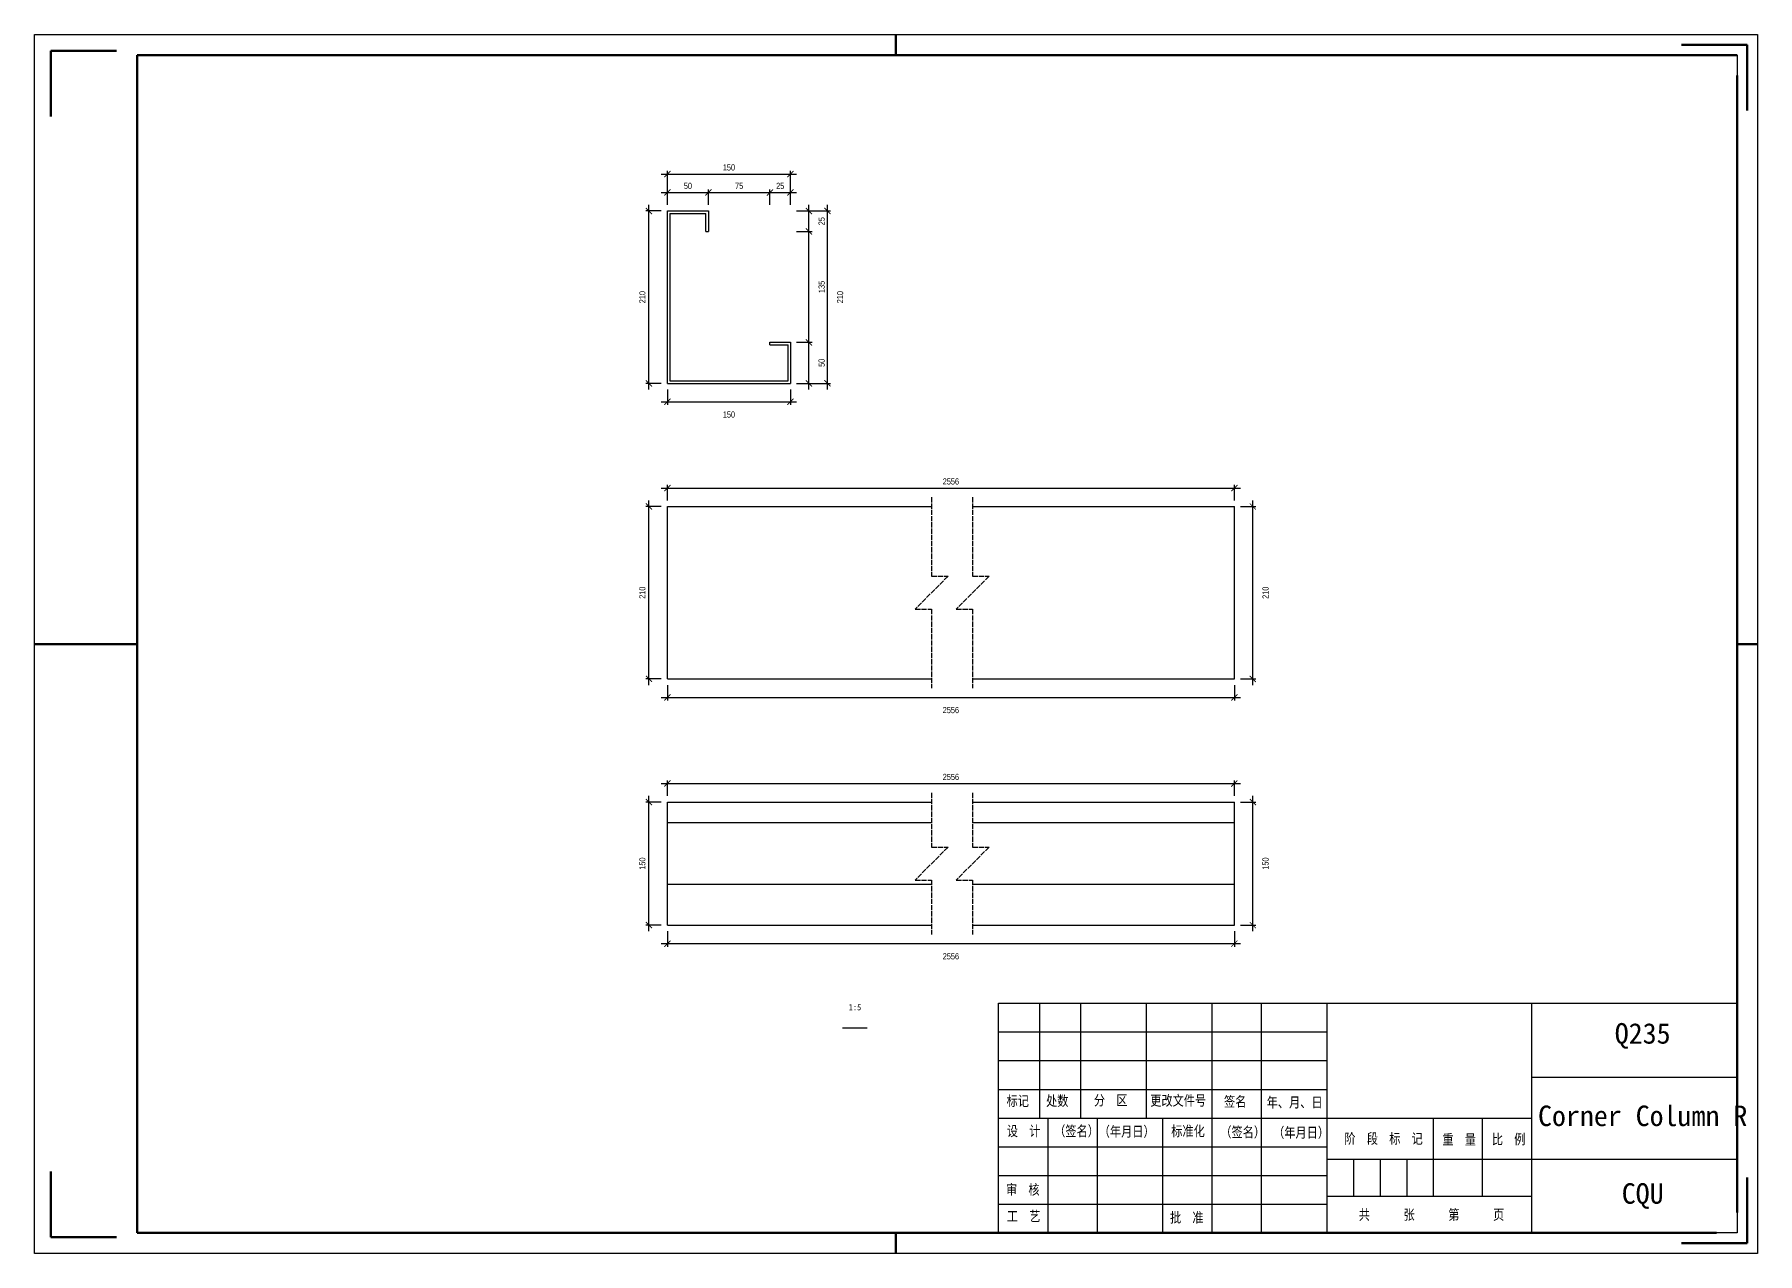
# Model space of a CAD drawing. Header units: millimetres. Extents: x 0 to 1925, y 0 to 4345.
# Drawn here: x 980 to 1400, y 0 to 297 of the extents above; entities that cross this region are included whole.
import ezdxf

# ---------------------------------------------------------------- set-up
doc = ezdxf.new("R2010")
doc.units = ezdxf.units.MM
doc.linetypes.add('DASHED', pattern=[1.524, 1.27, -0.254])
doc.layers.add('总内框线', color=7, linetype='Continuous', lineweight=50)
doc.layers.add('总外框线', color=7, linetype='Continuous', lineweight=30)
doc.styles.add('OpenSansCondensed-Light', font='OpenSansCondensed-Light.ttf')
doc.styles.add('陈杰（2）', font='gbenor.shx', dxfattribs={"width": 0.8, "bigfont": 'gbcbig.shx'})
doc.dimstyles.new('EZDXF', dxfattribs={"dimtxt": 0.25, "dimasz": 0.175, "dimexe": 0.375, "dimexo": 0.125, "dimgap": 0.1, "dimtad": 1, "dimlfac": 100, "dimzin": 12, "dimdsep": 46, "dimtxsty": 'OpenSansCondensed-Light', "dimblk": 'ARCHTICK', "dimcen": 2.5, "dimazin": 3, "dimtfac": 0.5, "dimtmove": 2, "dimatfit": 3, "dimarcsym": 0})

# ---------------------------------------------------------------- blocks, each defined once
blk = doc.blocks.new('_ARCHTICK')
at = {"color": 0, "linetype": 'ByBlock', "const_width": 0.15}
blk.add_lwpolyline([(-0.5, -0.5), (0.5, 0.5)], dxfattribs=at)

msp = doc.modelspace()

# ---------------------------------------------------------------- linework, layer by layer
for p, q in [((1395, 292), (1395, 107)), ((1134.27901, 254), (1144.27901, 254)), ((1134.27901, 212), (1134.27901, 254)), ((1134.87901, 253.4), (1143.67901, 253.4)), ((1134.87901, 253.4), (1134.87901, 212.6)), ((1143.67901, 249), (1143.67901, 253.4)), ((1144.27901, 254), (1144.27901, 249)), ((1143.67901, 249), (1144.27901, 249)), ((1159.27901, 221.4), (1159.27901, 222)), ((1159.27901, 222), (1164.27901, 222)), ((1159.27901, 221.4), (1163.67901, 221.4)), ((1163.67901, 212.6), (1163.67901, 221.4)), ((1164.27901, 222), (1164.27901, 212)), ((1134.27901, 212), (1164.27901, 212)), ((1134.87901, 212.6), (1163.67901, 212.6)), ((1134.27901, 140), (1134.27901, 182)), ((1134.27901, 182), (1198.67901, 182)), ((1208.67901, 182), (1272.47901, 182)), ((1272.47901, 140), (1272.47901, 182)), ((1134.27901, 140), (1198.67901, 140)), ((1208.67901, 140), (1272.47901, 140)), ((1134.27901, 105), (1134.27901, 110)), ((1134.27901, 110), (1198.67901, 110)), ((1208.67901, 110), (1272.47901, 110)), ((1272.47901, 105), (1272.47901, 110)), ((1134.27901, 105), (1198.67901, 105)), ((1134.27901, 90), (1134.27901, 105)), ((1208.67901, 105), (1272.47901, 105)), ((1272.47901, 90), (1272.47901, 105)), ((1134.27901, 80), (1134.27901, 90)), ((1134.27901, 90), (1198.67901, 90)), ((1208.67901, 90), (1272.47901, 90)), ((1272.47901, 80), (1272.47901, 90)), ((1134.27901, 80), (1198.67901, 80)), ((1208.67901, 80), (1272.47901, 80)), ((1215, 61), (1395, 61)), ((1215, 5), (1215, 61)), ((1225, 61), (1225, 33)), ((1235, 61), (1235, 33)), ((1251, 61), (1251, 33)), ((1267, 61), (1267, 33)), ((1279, 61), (1279, 5)), ((1295, 61), (1295, 5)), ((1345, 5), (1345, 61)), ((1395, 61), (1395, 5)), ((1177, 55), (1183, 55)), ((1215, 54), (1295, 54)), ((1215, 47), (1295, 47)), ((1345, 43), (1395, 43)), ((1215, 40), (1295, 40)), ((1215, 33), (1345, 33)), ((1227, 33), (1227, 5)), ((1239, 33), (1239, 5)), ((1255, 33), (1255, 5)), ((1267, 33), (1267, 5)), ((1321, 14), (1321, 33)), ((1333, 14), (1333, 33)), ((1215, 26), (1295, 26)), ((1295, 23), (1345, 23)), ((1301.5, 23), (1301.5, 14)), ((1308, 23), (1308, 14)), ((1314.5, 23), (1314.5, 14)), ((1345, 23), (1395, 23)), ((1215, 19), (1295, 19)), ((1295, 14), (1345, 14)), ((1215, 12), (1295, 12)), ((1395, 5), (1215, 5))]:
    msp.add_line(p, q)
at = {"linetype": 'DASHED'}
for p, q in [((1198.67901, 184.25), (1198.67901, 165)), ((1208.67901, 184.25), (1208.67901, 165)), ((1202.67901, 165), (1194.67901, 157)), ((1198.67901, 165), (1202.67901, 165)), ((1212.67901, 165), (1204.67901, 157)), ((1208.67901, 165), (1212.67901, 165)), ((1194.67901, 157), (1198.67901, 157)), ((1198.67901, 157), (1198.67901, 137.75)), ((1204.67901, 157), (1208.67901, 157)), ((1208.67901, 157), (1208.67901, 137.75)), ((1198.67901, 112.25), (1198.67901, 99)), ((1208.67901, 112.25), (1208.67901, 99)), ((1202.67901, 99), (1194.67901, 91)), ((1198.67901, 99), (1202.67901, 99)), ((1212.67901, 99), (1204.67901, 91)), ((1208.67901, 99), (1212.67901, 99)), ((1194.67901, 91), (1198.67901, 91)), ((1198.67901, 91), (1198.67901, 77.75)), ((1204.67901, 91), (1208.67901, 91)), ((1208.67901, 91), (1208.67901, 77.75))]:
    msp.add_line(p, q, dxfattribs=at)
at = {"layer": '总内框线'}
for p, q in [((1190, 292), (1190, 297)), ((1397.5, 294.5), (1381.5, 294.5)), ((1397.5, 294.5), (1397.5, 278.5)), ((984, 293), (984, 277)), ((984, 293), (1000, 293)), ((1005, 5), (1005, 292)), ((1005, 292), (1395, 292)), ((1395, 287), (1395, 10)), ((980, 148.5), (1005, 148.5)), ((1395, 148.5), (1400, 148.5)), ((984, 4), (984, 20)), ((1397.5, 2.5), (1397.5, 18.5)), ((1390, 5), (1005, 5)), ((1190, 0), (1190, 5)), ((984, 4), (1000, 4)), ((1397.5, 2.5), (1381.5, 2.5))]:
    msp.add_line(p, q, dxfattribs=at)
at = {"layer": '总外框线'}
for p, q in [((980, 0), (980, 297)), ((980, 297), (1400, 297)), ((1400, 297), (1400, 0)), ((1400, 0), (980, 0))]:
    msp.add_line(p, q, dxfattribs=at)

# ---------------------------------------------------------------- texts
at = {"attachment_point": 5}
for s, insert, char_height in [('1:5', (1180, 60), 1.5), ('Q235', (1372, 53), 5), ('Corner Column R', (1372, 33.5), 5), ('CQU', (1372, 14), 5)]:
    msp.add_mtext(s, dxfattribs=dict(at, insert=insert, char_height=char_height))
at = {"char_height": 2.5, "width": 93.0192856, "attachment_point": 1, "style": '陈杰（2）'}
for s, insert in [('{\\fSimSun|b0|i0|c134|p2;标记}', (1216.95482, 38.44053)), ('{\\fSimSun|b0|i0|c134|p2;处数}', (1226.57596, 38.45543)), ('{\\fSimSun|b0|i0|c134|p2;分\u3000区}', (1238.23692, 38.57959)), ('{\\fSimSun|b0|i0|c134|p2;更改文件号}', (1251.97169, 38.52496)), ('{\\fSimSun|b0|i0|c134|p2;签名}', (1269.95608, 38.2667)), ('{\\fSimSun|b0|i0|c134|p2;年、月、日}', (1280.35064, 38.07301)), ('{\\fSimSun|b0|i0|c134|p2;设\u3000计}', (1217.01432, 31.10007)), ('{\\fSimSun|b0|i0|c134|p2;（签名）}', (1228.55629, 31.10007)), ('{\\fSimSun|b0|i0|c134|p2;\u3000（年月日）}', (1236.68156, 30.98584)), ('{\\fSimSun|b0|i0|c134|p2;标准化}', (1257.08823, 31.08517)), ('{\\fSimSun|b0|i0|c134|p2;（签名）}', (1269.05516, 30.83685)), ('{\\fSimSun|b0|i0|c134|p2;（年月日）}', (1281.923, 30.73752)), ('{\\fSimSun|b0|i0|c134|p2;阶\u3000段\u3000标\u3000记}', (1299.30395, 29.25254)), ('{\\fSimSun|b0|i0|c134|p2;比\u3000例}', (1335.23873, 29.09361)), ('{\\fSimSun|b0|i0|c134|p2;重\u3000量}', (1323.18681, 29.02408)), ('{\\fSimSun|b0|i0|c134|p2;审\u3000核}', (1216.81034, 16.83138)), ('{\\fSimSun|b0|i0|c134|p2;工\u3000艺}', (1217.01432, 10.34515)), ('{\\fSimSun|b0|i0|c134|p2;批\u3000准}', (1256.78226, 10.0273)), ('{\\fSimSun|b0|i0|c134|p2;共\u3000\u3000\u3000张\u3000\u3000\u3000第\u3000\u3000\u3000页}', (1302.79713, 10.72757))]:
    msp.add_mtext(s, dxfattribs=dict(at, insert=insert))

# ---------------------------------------------------------------- dimensions: what is measured, and where the dimension line sits
for base, p1, p2, location, text, override in [((1134.27901, 263), (1134.27901, 254), (1164.27901, 254), (1149.27901, 264.6), '150', {"dimtxt": 1.5, "dimasz": 1.5, "dimexe": 0.75, "dimexo": 1.5, "dimtad": 1, "dimlfac": 5, "dimblk": 'ARCHTICK', "dimsah": 0, "dimtsz": 0, "dimdle": 1.5, "dimtmove": 2}), ((1134.27901, 207.5), (1134.27901, 212), (1164.27901, 212), (1149.27901, 204.4), '150', {"dimtxt": 1.5, "dimasz": 1.5, "dimexe": 0.75, "dimexo": 1.5, "dimtad": 4, "dimlfac": 5, "dimblk": 'ARCHTICK', "dimsah": 0, "dimtsz": 0, "dimdle": 1.5, "dimtmove": 2}), ((1134.27901, 186.5), (1134.27901, 182), (1272.47901, 182), (1203.37901, 188.1), '2556', {"dimtxt": 1.5, "dimasz": 1.5, "dimexe": 0.75, "dimexo": 1.5, "dimtad": 1, "dimlfac": 5, "dimblk": 'ARCHTICK', "dimsah": 0, "dimtsz": 0, "dimdle": 1.5, "dimtmove": 2}), ((1134.27901, 135.5), (1134.27901, 140), (1272.47901, 140), (1203.37901, 132.4), '2556', {"dimtxt": 1.5, "dimasz": 1.5, "dimexe": 0.75, "dimexo": 1.5, "dimtad": 4, "dimlfac": 5, "dimblk": 'ARCHTICK', "dimsah": 0, "dimtsz": 0, "dimdle": 1.5, "dimtmove": 2}), ((1134.27901, 114.5), (1134.27901, 110), (1272.47901, 110), (1203.37901, 116.1), '2556', {"dimtxt": 1.5, "dimasz": 1.5, "dimexe": 0.75, "dimexo": 1.5, "dimtad": 1, "dimlfac": 5, "dimblk": 'ARCHTICK', "dimsah": 0, "dimtsz": 0, "dimdle": 1.5, "dimtmove": 2}), ((1134.27901, 75.5), (1134.27901, 80), (1272.47901, 80), (1203.37901, 72.4), '2556', {"dimtxt": 1.5, "dimasz": 1.5, "dimexe": 0.75, "dimexo": 1.5, "dimtad": 4, "dimlfac": 5, "dimblk": 'ARCHTICK', "dimsah": 0, "dimtsz": 0, "dimdle": 1.5, "dimtmove": 2})]:
    msp.add_linear_dim(base=base, p1=p1, p2=p2, location=location, text=text, dimstyle='EZDXF', override=override).render()
for base, p1, p2, location in [((1134.27901, 258.5), (1134.27901, 254), (1144.27901, 254), (1139.27901, 260.1)), ((1144.27901, 258.5), (1144.27901, 254), (1159.27901, 254), (1151.77901, 260.1)), ((1159.27901, 258.5), (1159.27901, 254), (1164.27901, 254), (1161.77901, 260.1))]:
    msp.add_linear_dim(base=base, p1=p1, p2=p2, location=location, dimstyle='EZDXF', override={"dimtxt": 1.5, "dimasz": 1.5, "dimexe": 0.75, "dimexo": 1.5, "dimtad": 1, "dimlfac": 5, "dimblk": 'ARCHTICK', "dimsah": 0, "dimtsz": 0, "dimdle": 1.5, "dimtmove": 2}).render()
for base, p1, p2, location, text, override in [((1129.77901, 212), (1134.27901, 212), (1134.27901, 254), (1128.17901, 233), '210', {"dimtxt": 1.5, "dimasz": 1.5, "dimexe": 0.75, "dimexo": 1.5, "dimtad": 1, "dimlfac": 5, "dimblk": 'ARCHTICK', "dimsah": 0, "dimtsz": 0, "dimdle": 1.5, "dimtmove": 2}), ((1173.27901, 212), (1164.27901, 212), (1164.27901, 254), (1176.37901, 233), '210', {"dimtxt": 1.5, "dimasz": 1.5, "dimexe": 0.75, "dimexo": 1.5, "dimtad": 4, "dimlfac": 5, "dimblk": 'ARCHTICK', "dimsah": 0, "dimtsz": 0, "dimdle": 1.5, "dimtmove": 2}), ((1129.77901, 140), (1134.27901, 140), (1134.27901, 182), (1128.17901, 161), '210', {"dimtxt": 1.5, "dimasz": 1.5, "dimexe": 0.75, "dimexo": 1.5, "dimtad": 1, "dimlfac": 5, "dimblk": 'ARCHTICK', "dimsah": 0, "dimtsz": 0, "dimdle": 1.5, "dimtmove": 2}), ((1276.97901, 140), (1272.47901, 140), (1272.47901, 182), (1280.07901, 161), '210', {"dimtxt": 1.5, "dimasz": 1.5, "dimexe": 0.75, "dimexo": 1.5, "dimtad": 4, "dimlfac": 5, "dimblk": 'ARCHTICK', "dimsah": 0, "dimtsz": 0, "dimdle": 1.5, "dimtmove": 2}), ((1129.77901, 80), (1134.27901, 80), (1134.27901, 110), (1128.17901, 95), '150', {"dimtxt": 1.5, "dimasz": 1.5, "dimexe": 0.75, "dimexo": 1.5, "dimtad": 1, "dimlfac": 5, "dimblk": 'ARCHTICK', "dimsah": 0, "dimtsz": 0, "dimdle": 1.5, "dimtmove": 2}), ((1276.97901, 80), (1272.47901, 80), (1272.47901, 110), (1280.07901, 95), '150', {"dimtxt": 1.5, "dimasz": 1.5, "dimexe": 0.75, "dimexo": 1.5, "dimtad": 4, "dimlfac": 5, "dimblk": 'ARCHTICK', "dimsah": 0, "dimtsz": 0, "dimdle": 1.5, "dimtmove": 2})]:
    msp.add_linear_dim(base=base, p1=p1, p2=p2, angle=90, location=location, text=text, dimstyle='EZDXF', override=override).render()
for base, p1, p2, location in [((1168.77901, 249), (1164.27901, 249), (1164.27901, 254), (1171.87901, 251.5)), ((1168.77901, 222), (1164.27901, 222), (1164.27901, 249), (1171.87901, 235.5)), ((1168.77901, 212), (1164.27901, 212), (1164.27901, 222), (1171.87901, 217))]:
    msp.add_linear_dim(base=base, p1=p1, p2=p2, angle=90, location=location, dimstyle='EZDXF', override={"dimtxt": 1.5, "dimasz": 1.5, "dimexe": 0.75, "dimexo": 1.5, "dimtad": 4, "dimlfac": 5, "dimblk": 'ARCHTICK', "dimsah": 0, "dimtsz": 0, "dimdle": 1.5, "dimtmove": 2}).render()

doc.saveas('drawing.dxf')
